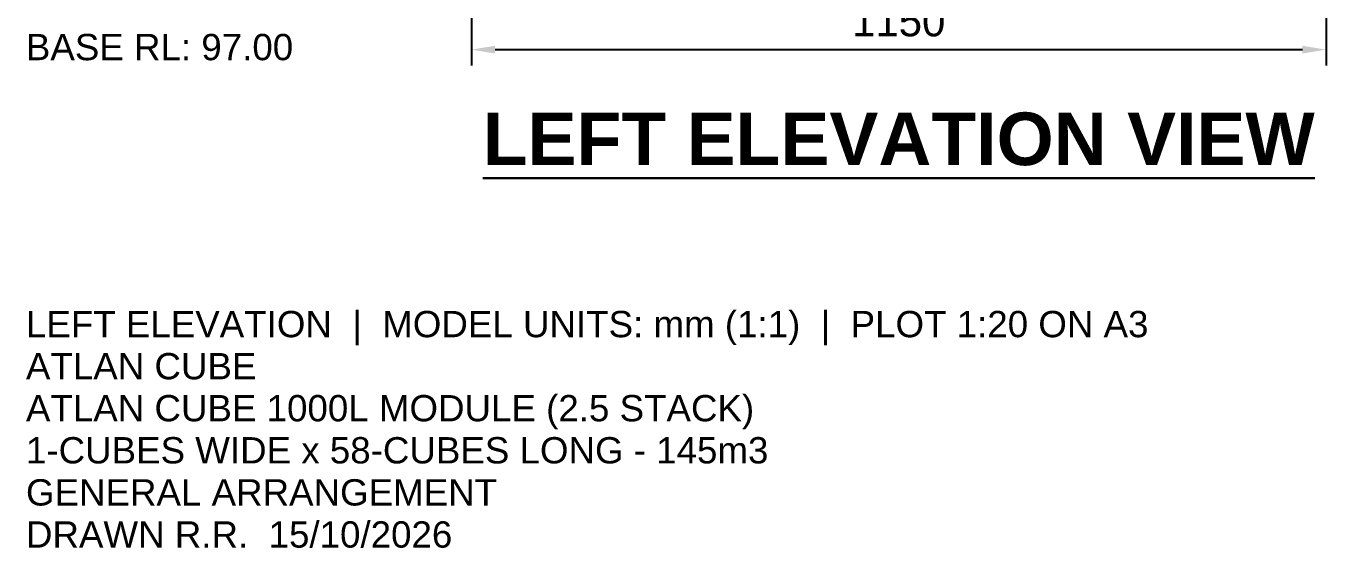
# Model space of a CAD drawing. Header units: millimetres. Extents: x -599 to 1355, y -853 to 3126.
# Drawn here: x -599 to 1150, y -853 to -152 of the extents above; entities that cross this region are included whole.
import ezdxf
from ezdxf.enums import TextEntityAlignment as Align

# ---------------------------------------------------------------- set-up
doc = ezdxf.new("R2010")
doc.units = ezdxf.units.MM
for name, color, linetype in [('ANNOTATIONS', 7, 'Continuous'), ('DIMENSIONS', 7, 'Continuous'), ('TITLE', 7, 'Continuous')]:
    doc.layers.add(name, color=color, linetype=linetype)
doc.styles.add('ARIAL', font='arial.ttf')
doc.styles.add('ARIAL_BOLD', font='arialbd.ttf')
doc.dimstyles.get("Standard").update_dxf_attribs({"dimtxt": 2.5, "dimasz": 2.5, "dimexe": 1.25, "dimexo": 0.625, "dimtad": 1, "dimcen": 2.5, "dimazin": 3, "dimtfac": 1, "dimtmove": 0, "dimatfit": 3})

msp = doc.modelspace()

# ---------------------------------------------------------------- linework, layer by layer
at = {"layer": 'ANNOTATIONS', "lineweight": 30}
msp.add_line((15.2, -356.3), (1134.8, -356.3), dxfattribs=at)

# ---------------------------------------------------------------- texts
at = {"layer": 'ANNOTATIONS', "style": 'ARIAL'}
msp.add_text('BASE RL: 97.00', height=35.362, dxfattribs=at).set_placement((-239.9, -197.6), align=Align.RIGHT)
at = {"layer": 'ANNOTATIONS', "style": 'ARIAL_BOLD'}
msp.add_text('LEFT ELEVATION VIEW', height=70.725, dxfattribs=at).set_placement((575, -338.7), align=Align.CENTER)
at = {"layer": 'TITLE', "style": 'ARIAL'}
for s, height, p in [('LEFT ELEVATION  |  MODEL UNITS: mm (1:1)  |  PLOT 1:20 ON A3', 35.362, (-599.5, -570.1)), ('ATLAN CUBE', 35.36, (-599.5, -626.7)), ('ATLAN CUBE 1000L MODULE (2.5 STACK)', 35.362, (-599.5, -683.2)), ('1-CUBES WIDE x 58-CUBES LONG - 145m3', 35.362, (-599.5, -739.8)), ('GENERAL ARRANGEMENT', 35.362, (-599.5, -796.4)), ('DRAWN R.R.  15/10/2026', 35.362, (-599.5, -853))]:
    msp.add_text(s, height=height, dxfattribs=at).set_placement(p)

# ---------------------------------------------------------------- dimensions: what is measured, and where the dimension line sits
at = {"layer": 'DIMENSIONS'}
msp.add_linear_dim(base=(0, -183.4), p1=(0, -63.5), p2=(1150, -63.5), dimstyle='Standard', override={"dimtxt": 40.414222, "dimasz": 31.75, "dimexe": 21.166667, "dimexo": 0, "dimgap": 17.638889, "dimtad": 1, "dimtih": 0, "dimtoh": 0, "dimdec": 0, "dimtxsty": 'ARIAL', "dimclrd": 7, "dimclre": 7, "dimclrt": 7}, dxfattribs=at).render()

doc.saveas('drawing.dxf')
